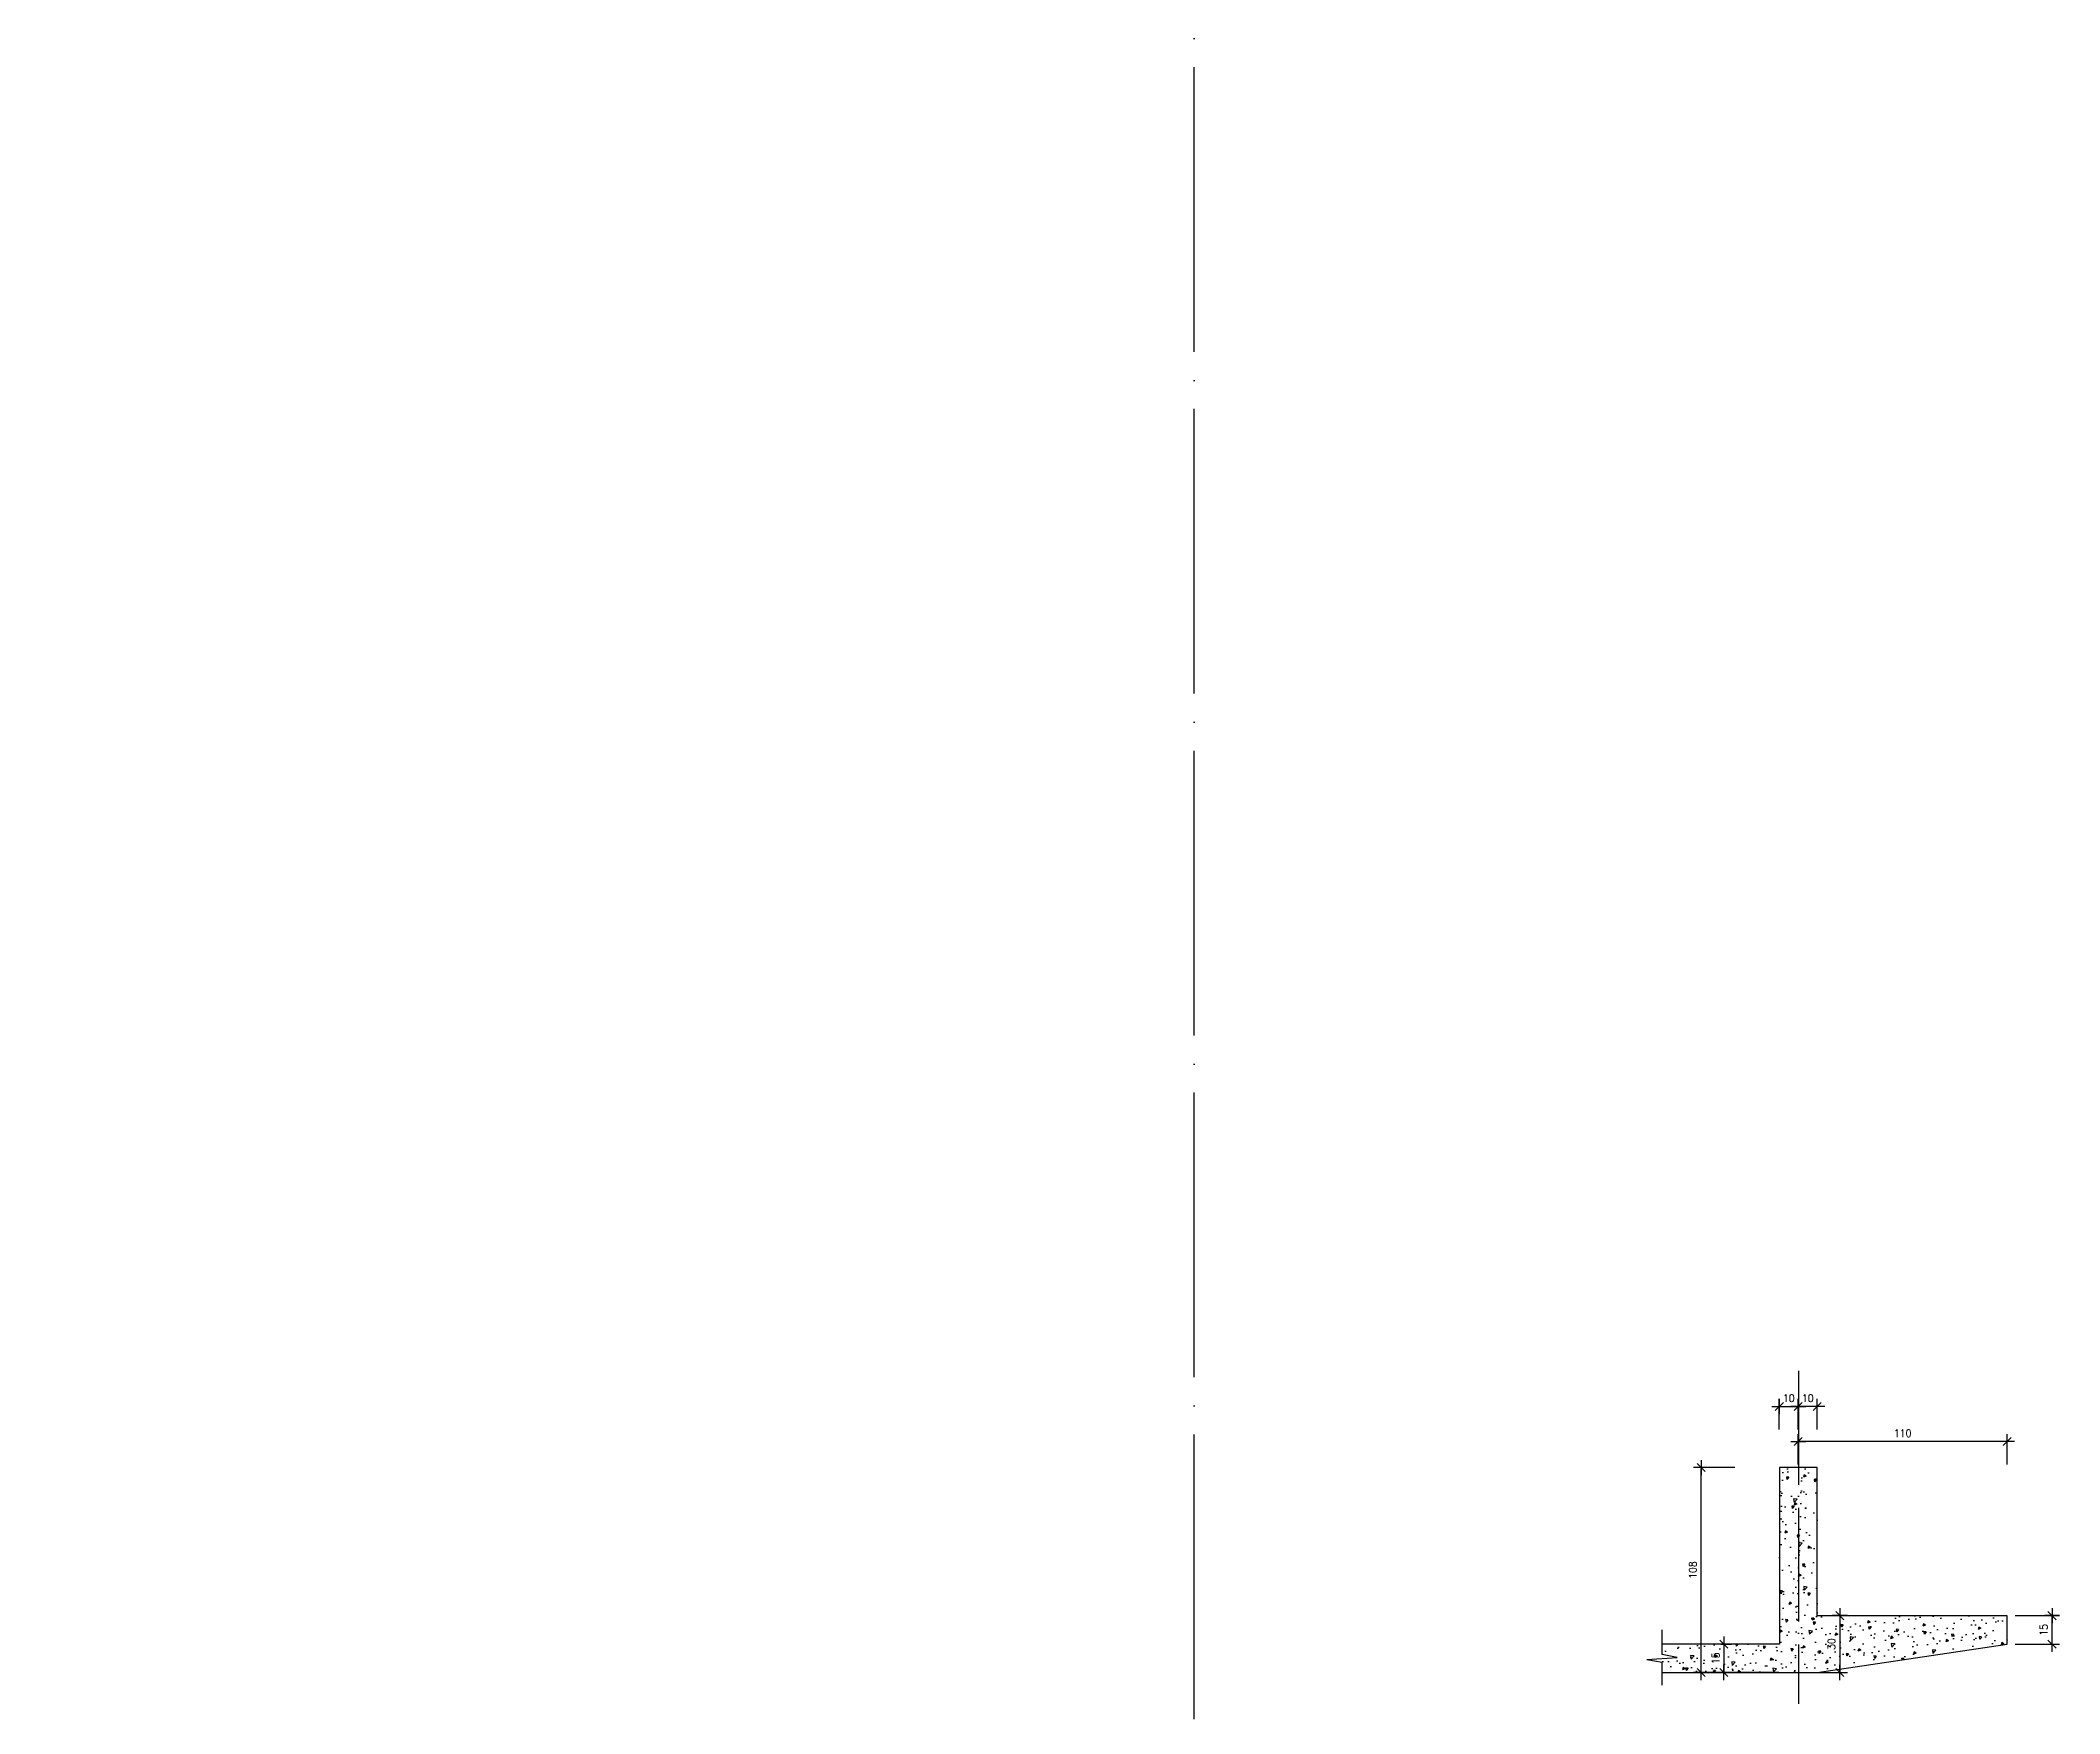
# Model space of a CAD drawing. Extents: x 2589 to 11482, y 3653 to 11529.
# Drawn here: x 7794 to 8858, y 4557 to 5438 of the extents above; entities that cross this region are included whole.
import ezdxf
from ezdxf.enums import TextEntityAlignment as Align

# ---------------------------------------------------------------- set-up
doc = ezdxf.new("R2010")
doc.units = 0
doc.header["$LTSCALE"] = 60
doc.linetypes.add('EJES', pattern=[3, 2.5, -0.25, 0, -0.25])
doc.layers.get('0').update_dxf_attribs({"linetype": 'CONTINUOUS'})
doc.layers.get('DEFPOINTS').update_dxf_attribs({"linetype": 'CONTINUOUS'})
for name, color, linetype in [('COTAS', 3, 'CONTINUOUS'), ('EJES', 1, 'EJES'), ('SECCION', 1, 'CONTINUOUS'), ('TITULO', 6, 'CONTINUOUS')]:
    doc.layers.add(name, color=color, linetype=linetype)
doc.layers.add('CROP', color=8, linetype='EJES', plot=False)
doc.styles.add('COTAS', font='romans.shx', dxfattribs={"width": 0.9})
doc.dimstyles.new('20', dxfattribs={"dimscale": 0.4, "dimtxt": 10, "dimasz": 1, "dimexe": 10, "dimexo": 0, "dimgap": 6, "dimtad": 1, "dimdec": 3, "dimdsep": 46, "dimtxsty": 'COTAS', "dimblk": '$COTA$', "dimcen": 0.09, "dimdle": 10, "dimclrd": 256, "dimclre": 256, "dimclrt": 2, "dimadec": 0, "dimazin": 0, "dimtfac": 1, "dimtdec": 3, "dimtmove": 0, "dimatfit": 2, "dimfxl": 1, "dimtolj": 1, "dimarcsym": 0})

# ---------------------------------------------------------------- blocks, each defined once
blk = doc.blocks.new('*U8')
at = {"layer": 'CROP'}
blk.add_lwpolyline([(-1974.1, -572.3), (3557.7, -572.3), (3557.7, 2997.6), (-1974.1, 2997.6)], close=True, dxfattribs=at)
at = {"color": 2, "style": 'COTAS', "width": 0.9}
blk.add_attdef('ESCALA', (29.5, -27), '', height=12, dxfattribs=at)
at = {"layer": 'TITULO', "color": 7, "style": 'COTAS', "width": 0.9}
blk.add_attdef('TITULO', (25, 20), '', height=35, dxfattribs=at)
at = {"layer": 'TITULO', "color": 2, "style": 'COTAS', "width": 0.9}
blk.add_attdef('NV_LOSAS', text='', height=15, dxfattribs=at).set_placement((434.5, -56), align=Align.RIGHT)
blk.add_attdef('NIVEL', text='', height=15, dxfattribs=at).set_placement((522.8, -50), align=Align.MIDDLE)
blk.add_attdef('SIC', (602, -56), '', height=15, dxfattribs=at)
blk = doc.blocks.new('$COTA$')
at = {"layer": 'COTAS'}
for p, q in [((10, 0), (-10, 0)), ((5.3, 5.3), (-5.3, -5.3)), ((0, -10), (0, 10))]:
    blk.add_line(p, q, dxfattribs=at)
blk = doc.blocks.new('*D220')
at = {"layer": 'COTAS', "lineweight": -2, "transparency": 16777216}
for p, q in [((8834.5, 4608.3), (8858, 4608.3)), ((8854, 4593.7), (8854, 4607.9)), ((8834.5, 4593.3), (8858, 4593.3))]:
    blk.add_line(p, q, dxfattribs=at)
at = {"layer": 'DEFPOINTS', "color": 0, "transparency": 16777216}
for p in [(8834.5, 4608.3), (8854, 4608.3), (8834.5, 4593.3)]:
    blk.add_point(p, dxfattribs=at)
at = {"layer": 'COTAS', "lineweight": -2, "transparency": 16777216, "xscale": 0.4, "yscale": 0.4, "zscale": 0.4}
for p, rotation in [((8854, 4608.3), 90), ((8854, 4593.3), 270)]:
    blk.add_blockref('$COTA$', p, dxfattribs=dict(at, rotation=rotation))
at = {"layer": 'COTAS', "color": 2, "transparency": 16777216, "insert": (8849.6, 4600.8), "char_height": 4, "attachment_point": 5, "rotation": 90, "style": 'COTAS'}
blk.add_mtext('\\A1;15', dxfattribs=at)
blk = doc.blocks.new('*D221')
at = {"layer": 'COTAS', "lineweight": -2, "transparency": 16777216}
for p, q in [((8730.3, 4608.3), (8746.2, 4608.3)), ((8742.2, 4607.9), (8742.2, 4578.7)), ((8730.3, 4578.3), (8746.2, 4578.3))]:
    blk.add_line(p, q, dxfattribs=at)
at = {"layer": 'DEFPOINTS', "color": 0, "transparency": 16777216}
for p in [(8730.3, 4608.3), (8730.3, 4578.3), (8742.2, 4578.3)]:
    blk.add_point(p, dxfattribs=at)
at = {"layer": 'COTAS', "lineweight": -2, "transparency": 16777216, "xscale": 0.4, "yscale": 0.4, "zscale": 0.4}
for p, rotation in [((8742.2, 4608.3), 90), ((8742.2, 4578.3), 270)]:
    blk.add_blockref('$COTA$', p, dxfattribs=dict(at, rotation=rotation))
at = {"layer": 'COTAS', "color": 2, "transparency": 16777216, "insert": (8737.8, 4593.3), "char_height": 4, "attachment_point": 5, "rotation": 90, "style": 'COTAS'}
blk.add_mtext('\\A1;30', dxfattribs=at)
blk = doc.blocks.new('*D222')
at = {"layer": 'COTAS', "lineweight": -2, "transparency": 16777216}
for p, q in [((8679.4, 4593.3), (8685.1, 4593.3)), ((8681.1, 4592.9), (8681.1, 4578.7)), ((8679.4, 4578.3), (8685.1, 4578.3))]:
    blk.add_line(p, q, dxfattribs=at)
at = {"layer": 'DEFPOINTS', "color": 0, "transparency": 16777216}
for p in [(8679.4, 4593.3), (8679.4, 4578.3), (8681.1, 4578.3)]:
    blk.add_point(p, dxfattribs=at)
at = {"layer": 'COTAS', "lineweight": -2, "transparency": 16777216, "xscale": 0.4, "yscale": 0.4, "zscale": 0.4}
for p, rotation in [((8681.1, 4593.3), 90), ((8681.1, 4578.3), 270)]:
    blk.add_blockref('$COTA$', p, dxfattribs=dict(at, rotation=rotation))
at = {"layer": 'COTAS', "color": 2, "transparency": 16777216, "insert": (8676.7, 4585.8), "char_height": 4, "attachment_point": 5, "rotation": 90, "style": 'COTAS'}
blk.add_mtext('\\A1;15', dxfattribs=at)
blk = doc.blocks.new('*D223')
at = {"layer": 'COTAS', "lineweight": -2, "transparency": 16777216}
for p, q in [((8710.3, 4706.4), (8710.3, 4722.5)), ((8710.7, 4718.5), (8719.9, 4718.5)), ((8720.3, 4706.4), (8720.3, 4722.5))]:
    blk.add_line(p, q, dxfattribs=at)
at = {"layer": 'DEFPOINTS', "color": 0, "transparency": 16777216}
for p in [(8720.3, 4718.5), (8710.3, 4706.4), (8720.3, 4706.4)]:
    blk.add_point(p, dxfattribs=at)
at = {"layer": 'COTAS', "lineweight": -2, "transparency": 16777216, "xscale": 0.4, "yscale": 0.4, "zscale": 0.4, "rotation": 180}
blk.add_blockref('$COTA$', (8710.3, 4718.5), dxfattribs=at)
at = {"layer": 'COTAS', "lineweight": -2, "transparency": 16777216, "xscale": 0.4, "yscale": 0.4, "zscale": 0.4}
blk.add_blockref('$COTA$', (8720.3, 4718.5), dxfattribs=at)
at = {"layer": 'COTAS', "color": 2, "transparency": 16777216, "insert": (8715.3, 4722.9), "char_height": 4, "attachment_point": 5, "style": 'COTAS'}
blk.add_mtext('\\A1;10', dxfattribs=at)
blk = doc.blocks.new('*D224')
at = {"layer": 'COTAS', "lineweight": -2, "transparency": 16777216}
for p, q in [((8720.3, 4706.4), (8720.3, 4722.5)), ((8729.9, 4718.5), (8720.7, 4718.5)), ((8730.3, 4706.4), (8730.3, 4722.5))]:
    blk.add_line(p, q, dxfattribs=at)
at = {"layer": 'DEFPOINTS', "color": 0, "transparency": 16777216}
for p in [(8720.3, 4718.5), (8720.3, 4706.4), (8730.3, 4706.4)]:
    blk.add_point(p, dxfattribs=at)
at = {"layer": 'COTAS', "lineweight": -2, "transparency": 16777216, "xscale": 0.4, "yscale": 0.4, "zscale": 0.4, "rotation": 180}
blk.add_blockref('$COTA$', (8720.3, 4718.5), dxfattribs=at)
at = {"layer": 'COTAS', "lineweight": -2, "transparency": 16777216, "xscale": 0.4, "yscale": 0.4, "zscale": 0.4}
blk.add_blockref('$COTA$', (8730.3, 4718.5), dxfattribs=at)
at = {"layer": 'COTAS', "color": 2, "transparency": 16777216, "insert": (8725.3, 4722.9), "char_height": 4, "attachment_point": 5, "style": 'COTAS'}
blk.add_mtext('\\A1;10', dxfattribs=at)
blk = doc.blocks.new('*D225')
at = {"layer": 'COTAS', "lineweight": -2, "transparency": 16777216}
for p, q in [((8720.3, 4687.9), (8720.3, 4704)), ((8830.3, 4687.9), (8830.3, 4704)), ((8829.9, 4700), (8720.7, 4700))]:
    blk.add_line(p, q, dxfattribs=at)
at = {"layer": 'DEFPOINTS', "color": 0, "transparency": 16777216}
for p in [(8720.3, 4700), (8720.3, 4687.9), (8830.3, 4687.9)]:
    blk.add_point(p, dxfattribs=at)
at = {"layer": 'COTAS', "lineweight": -2, "transparency": 16777216, "xscale": 0.4, "yscale": 0.4, "zscale": 0.4, "rotation": 180}
blk.add_blockref('$COTA$', (8720.3, 4700), dxfattribs=at)
at = {"layer": 'COTAS', "lineweight": -2, "transparency": 16777216, "xscale": 0.4, "yscale": 0.4, "zscale": 0.4}
blk.add_blockref('$COTA$', (8830.3, 4700), dxfattribs=at)
at = {"layer": 'COTAS', "color": 2, "transparency": 16777216, "insert": (8775.3, 4704.4), "char_height": 4, "attachment_point": 5, "style": 'COTAS'}
blk.add_mtext('\\A1;110', dxfattribs=at)
blk = doc.blocks.new('*D226')
at = {"layer": 'COTAS', "lineweight": -2, "transparency": 16777216}
for p, q in [((8686.8, 4686.3), (8665.1, 4686.3)), ((8669.1, 4578.7), (8669.1, 4685.9)), ((8710.1, 4578.3), (8665.1, 4578.3))]:
    blk.add_line(p, q, dxfattribs=at)
at = {"layer": 'DEFPOINTS', "color": 0, "transparency": 16777216}
for p in [(8669.1, 4686.3), (8686.8, 4686.3), (8710.1, 4578.3)]:
    blk.add_point(p, dxfattribs=at)
at = {"layer": 'COTAS', "lineweight": -2, "transparency": 16777216, "xscale": 0.4, "yscale": 0.4, "zscale": 0.4}
for p, rotation in [((8669.1, 4686.3), 90), ((8669.1, 4578.3), 270)]:
    blk.add_blockref('$COTA$', p, dxfattribs=dict(at, rotation=rotation))
at = {"layer": 'COTAS', "color": 2, "transparency": 16777216, "insert": (8664.7, 4632.3), "char_height": 4, "attachment_point": 5, "rotation": 90, "style": 'COTAS'}
blk.add_mtext('\\A1;108', dxfattribs=at)

msp = doc.modelspace()

# ---------------------------------------------------------------- hatches: boundary and pattern name
at = {"layer": 'SECCION'}
h = msp.add_hatch(dxfattribs=at)
h.set_pattern_fill('AR-CONC', color=9, scale=0.08, angle=-180)
h.paths.add_polyline_path([(8830.32567329, 4593.26648595), (8830.32567329, 4608.26648595), (8730.32567329, 4608.26648595), (8730.32567329, 4578.26648595)])
h.paths.add_polyline_path([(8730.32567329, 4578.26648595), (8730.32567329, 4686.26648595), (8720.32567329, 4686.26648595), (8720.32567329, 4578.26648595)])
h.paths.add_polyline_path([(8720.32567329, 4578.26648595), (8720.32567329, 4686.26648595), (8710.32567329, 4686.26648595), (8710.32567329, 4593.26648595), (8710.32567329, 4578.26648595)])
h.paths.add_polyline_path([(8710.32567329, 4578.26648595), (8710.32567329, 4593.26648595), (8648.53260686, 4593.26648595), (8648.53260686, 4587.76648595), (8656.53260686, 4586.26648595), (8640.53260686, 4585.26648595), (8648.53260686, 4583.76648595), (8648.53260686, 4578.26648595)])

# ---------------------------------------------------------------- linework, layer by layer
at = {"layer": 'EJES', "ltscale": 0.4}
msp.add_lwpolyline([(8720.32567329, 4737.23249727), (8720.32567329, 4561.77091957)], dxfattribs=at)
at = {"layer": 'SECCION', "color": 9}
msp.add_line((8640.53260686, 4585.26648595), (8648.53260686, 4583.76648595), dxfattribs=at)
at = {"layer": 'SECCION', "color": 6}
for points in [[(8730.32567329, 4686.26648595), (8710.32567329, 4686.26648595)], [(8710.32567329, 4686.26648595), (8710.32567329, 4593.26648595)], [(8730.32567329, 4608.26648595), (8730.32567329, 4686.26648595)], [(8830.32567329, 4608.26648595), (8730.32567329, 4608.26648595)], [(8830.32567329, 4593.26648595), (8830.32567329, 4608.26648595)], [(8710.32567329, 4593.26648595), (8648.53260686, 4593.26648595)], [(8730.32567329, 4578.26648595), (8830.32567329, 4593.26648595)], [(8648.53260686, 4578.26648595), (8730.32567329, 4578.26648595)]]:
    msp.add_lwpolyline(points, dxfattribs=at)
at = {"layer": 'SECCION', "color": 9}
for points in [[(8640.53260686, 4585.26648595), (8656.53260686, 4586.26648595), (8648.53260686, 4587.76648595), (8648.53260686, 4600.86471756)], [(8648.53260686, 4571.67650179), (8648.53260686, 4583.76648595)]]:
    msp.add_lwpolyline(points, dxfattribs=at)

# ---------------------------------------------------------------- block references
msp.add_blockref('*U8', (4844.17858983, 4225.60696946))

# ---------------------------------------------------------------- dimensions: what is measured, and where the dimension line sits
at = {"layer": 'COTAS'}
dim = msp.add_linear_dim(base=(8720.32567329, 4718.46892921), p1=(8710.32567329, 4706.37128004), p2=(8720.32567329, 4706.37128004), dimstyle='20', dxfattribs=at)
dim.commit()
dim.dimension.update_dxf_attribs({"geometry": '*D223', "text_midpoint": (8715.32567329, 4718.46892921), "dimtype": 160})
for base, p1, p2, picture, middle in [((8720.32567329, 4718.46892921), (8730.32567329, 4706.37128004), (8720.32567329, 4706.37128004), '*D224', (8725.32567329, 4718.46892921)), ((8720.32567329, 4700.00490309), (8830.32567329, 4687.90725392), (8720.32567329, 4687.90725392), '*D225', (8775.32567329, 4700.00490309))]:
    dim = msp.add_linear_dim(base=base, p1=p1, p2=p2, angle=180, dimstyle='20', dxfattribs=at)
    dim.commit()
    dim.dimension.update_dxf_attribs({"geometry": picture, "text_midpoint": middle, "dimtype": 160})
for base, p1, p2, picture, middle in [((8669.13015806, 4686.26648595), (8710.06742479, 4578.26648595), (8686.80495893, 4686.26648595), '*D226', (8664.73015806, 4632.26648595)), ((8742.21990292, 4578.26648595), (8730.32567329, 4608.26648595), (8730.32567329, 4578.26648595), '*D221', (8737.81990292, 4593.26648595)), ((8854.00838987, 4608.26648595), (8834.54397256, 4593.26648595), (8834.54397256, 4608.26648595), '*D220', (8849.60838987, 4600.76648595)), ((8681.09796588, 4578.26648595), (8679.42914008, 4593.26648595), (8679.42914008, 4578.26648595), '*D222', (8676.69796588, 4585.76648595))]:
    dim = msp.add_linear_dim(base=base, p1=p1, p2=p2, angle=90, dimstyle='20', dxfattribs=at)
    dim.commit()
    dim.dimension.update_dxf_attribs({"geometry": picture, "text_midpoint": middle})

doc.saveas('drawing.dxf')
